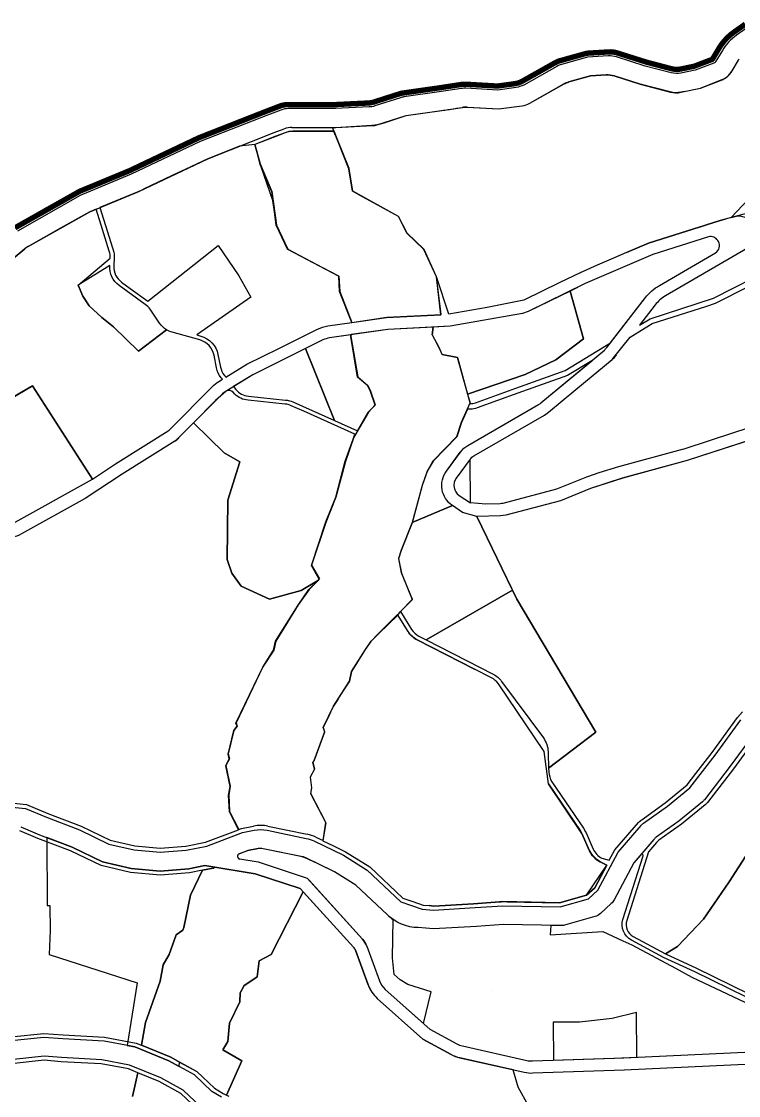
# Model space of a CAD drawing. Header units: millimetres. Extents: x 249769 to 250948, y 543138 to 544364.
# Drawn here: x 250083.8 to 250350.9, y 543890.4 to 544290.5 of the extents above; entities that cross this region are included whole.
import ezdxf

# ---------------------------------------------------------------- set-up
doc = ezdxf.new("R2010")
doc.units = ezdxf.units.MM
doc.linetypes.add('Character_Dash_E', pattern=[69, 15, -6, 30, -3, 15])
for name, color, linetype, lineweight in [('_Proposed Neighbouhood Node', 11, 'Continuous', 30), ('_Proposed Road', 7, 'Continuous', 30), ('_Residential-Low', 41, 'Continuous', 30), ('_Steep Slope', 93, 'Continuous', 30), ('community green', 60, 'Continuous', 30), ('Project Boundary', 233, 'Character_Dash_E', 30), ('uv1', 40, 'Continuous', 30)]:
    doc.layers.add(name, color=color, linetype=linetype, lineweight=lineweight)
doc.layers.add('uv2', color=7, linetype='Continuous', lineweight=20, true_color=0xf7ed88)

# ---------------------------------------------------------------- blocks, each defined once
blk = doc.blocks.new('community green')
at = {"layer": 'community green'}
for points in [[(250364, 544198.83), (250356.75, 544226.56), (250348.12, 544217.47), (250350.64, 544218.07, -0.00731), (250350.83, 544218.07, -0.756893), (250354.21, 544206.11), (250323.66, 544188.28, 0.096241), (250319.79, 544184.89), (250313.98, 544177.39), (250317.92, 544179.79), (250341.56, 544187.4)], [(250316.23, 544187.64, -0.096241), (250321.39, 544192.17), (250342.31, 544204.38, 0.414214), (250343.39, 544208.48), (250343.15, 544208.89, 0.349759), (250339.66, 544210.24), (250318.93, 544203.75), (250293.78, 544192.84), (250288.17, 544190.1), (250293.08, 544172.25), (250282.88, 544164.48), (250271.44, 544158.96), (250249.97, 544151.68), (250250.9, 544148.37), (250250.78, 544148.1), (250250.95, 544148.11, 0.080916), (250252.85, 544148.46), (250267.97, 544153.89), (250286.32, 544160.45), (250303.17, 544170.76)], [(250131.68, 544183.3, 0.085927), (250129.9, 544185.13), (250120.15, 544192.19, -0.25448), (250116.65, 544199.52), (250116.66, 544199.62), (250104.89, 544192.27), (250106.59, 544188.16), (250109.01, 544184.63), (250113.66, 544180.27), (250118.06, 544176.81), (250127.37, 544167.75), (250137.79, 544175.69, -0.104945), (250135.24, 544178.12)], [(250189.63, 544168.68), (250169.94, 544158.92), (250162.77, 544154.5), (250163.62, 544153.46, 0.198915), (250168.33, 544150.91), (250182.15, 544149.49, -0.079376), (250184.9, 544148.76), (250200.41, 544141.84)], [(250276.42, 544147.8, 0.042785), (250277.26, 544148.39), (250296.19, 544164.14), (250287.19, 544158.64), (250268.64, 544152), (250253.53, 544146.58, -0.080916), (250251, 544146.11), (250249.87, 544146.08), (250247.65, 544141.14), (250245.92, 544135.84), (250237.08, 544126.74), (250234.94, 544122.99), (250233.05, 544117.69), (250229.35, 544103.82), (250244.28, 544110.21, -0.42511), (250242.06, 544122.98), (250247.24, 544130.05), (250247.29, 544130.12, -0.10437), (250250.06, 544132.6)], [(250250.94, 544127.49), (250245.71, 544120.35, 0.42511), (250246.82, 544113.96), (250251.09, 544111.18)], [(250268.32, 544075.34), (250266.69, 544078.68), (250234.46, 544060.17), (250259.49, 544047.37, -0.116105), (250262.63, 544044.7), (250278.18, 544023.63, -0.151727), (250279.93, 544018.58), (250279.96, 544017.83), (250280.14, 544012.38), (250297.67, 544025.74)]]:
    blk.add_lwpolyline(points, format="xyb", close=True, dxfattribs=at)
blk.add_lwpolyline([(250353.87, 543927.03), (250334.64, 543936.53), (250322.97, 543941.91), (250310.97, 543948.34, -0.36063), (250307.84, 543956.03), (250315.31, 543979.67, 0.815455), (250314.45, 543980.15), (250311.87, 543977.15), (250304.52, 543963.28, -0.086128), (250303.48, 543961.93), (250299.41, 543958.22, -0.117336), (250297.38, 543957.09), (250285.99, 543953.91, -0.073245), (250284.54, 543953.72), (250280.92, 543953.8), (250280.65, 543950.27), (250300.28, 543951.52), (250307.72, 543948.05), (250311.12, 543946.56), (250327.35, 543937.86), (250333.53, 543934.54), (250353.21, 543925.19)], format="xyb", dxfattribs=at)
blk.add_lwpolyline([(250303.78, 543919.09), (250291.6, 543917.77), (250281.84, 543917.77), (250282.01, 543903.6), (250304.63, 543904.38), (250312.94, 543904.72), (250312.81, 543921.31)], close=True, dxfattribs=at)
blk = doc.blocks.new('g')
at = {"layer": '_Steep Slope'}
for p, q in [((250348.45, 544272.06), (250350.87, 544276.12)), ((250287.64, 544267.97), (250295.76, 544270.23)), ((250295.76, 544270.23), (250301.62, 544270.59)), ((250304.52, 544270.24), (250314.2, 544267.18)), ((250273.11, 544260.07), (250285.87, 544267.24)), ((250314.2, 544267.18), (250325.49, 544264.21)), ((250329.36, 544264.11), (250336.67, 544265.61)), ((250336.67, 544265.61), (250344.18, 544268.48)), ((250240.4, 544257.32), (250248, 544258.5)), ((250249.68, 544258.58), (250261.44, 544257.91)), ((250261.44, 544257.91), (250270.27, 544259.12)), ((250216.2, 544251.95), (250227.12, 544255.44)), ((250227.12, 544255.44), (250240.4, 544257.32)), ((250177.93, 544249.08), (250181.67, 544250.51)), ((250184.53, 544251.04), (250200.88, 544251.04)), ((250200.17, 544249.54, 2394), (250184.81, 544249.54, 2394)), ((250200.23, 544249.6), (250184.87, 544249.6)), ((250201.31, 544246.69, 2394), (250200.17, 544249.54, 2394)), ((250201.37, 544246.75), (250200.23, 544249.6)), ((250200.88, 544251.04), (250214.55, 544251.7)), ((250153.13, 544239.34), (250177.93, 544249.08)), ((250178.47, 544247.68, 2394), (250170.64, 544244.61, 2394)), ((250178.53, 544247.74), (250170.71, 544244.67)), ((250181.95, 544249.01, 2394), (250178.47, 544247.68, 2394)), ((250182.01, 544249.07), (250178.53, 544247.74)), ((250205.74, 544235.64, 2394), (250201.31, 544246.69, 2394)), ((250205.8, 544235.7), (250201.37, 544246.75)), ((250170.64, 544244.61, 2394), (250172.62, 544237.39, 2394)), ((250170.71, 544244.67), (250172.68, 544237.45)), ((250127.52, 544227.18), (250153.13, 544239.34)), ((250172.62, 544237.39, 2394), (250176.93, 544227.13, 2394)), ((250172.68, 544237.45), (250176.99, 544227.19)), ((250207.09, 544227.25, 2394), (250205.74, 544235.64, 2394)), ((250207.15, 544227.31), (250205.8, 544235.7)), ((250109.17, 544219.58), (250127.52, 544227.18)), ((250176.93, 544227.13, 2394), (250178.65, 544214.59, 2394)), ((250176.99, 544227.19), (250178.71, 544214.65)), ((250224.2, 544217.82, 2394), (250207.09, 544227.25, 2394)), ((250224.26, 544217.88), (250207.15, 544227.31)), ((250086.21, 544206.63), (250109.17, 544219.58)), ((250227.35, 544211.61, 2394), (250224.2, 544217.82, 2394)), ((250227.42, 544211.67), (250224.26, 544217.88)), ((250178.65, 544214.59, 2394), (250182.91, 544205.66, 2394)), ((250178.71, 544214.65), (250182.97, 544205.72)), ((250233.7, 544205.5, 2394), (250227.35, 544211.61, 2394)), ((250233.77, 544205.56), (250227.42, 544211.67)), ((250069.06, 544192.57), (250085.04, 544205.82)), ((250182.91, 544205.66, 2394), (250201.97, 544195.62, 2394)), ((250182.97, 544205.72), (250202.03, 544195.68)), ((250238.32, 544195.33, 2394), (250233.7, 544205.5, 2394)), ((250238.34, 544195.33), (250233.77, 544205.56)), ((250201.97, 544195.62, 2394), (250202.29, 544189.91, 2394)), ((250202.03, 544195.68), (250202.36, 544189.97)), ((250240.01, 544181.28, 2394), (250238.32, 544195.33, 2394)), ((250240.07, 544181.34), (250238.34, 544195.33)), ((250202.29, 544189.91, 2394), (250206.78, 544178.37, 2394)), ((250202.36, 544189.97), (250206.85, 544178.43)), ((250206.78, 544178.37, 2394), (250219.8, 544180.25, 2394)), ((250206.85, 544178.43), (250219.86, 544180.31)), ((250219.8, 544180.25, 2394), (250240.01, 544181.28, 2394)), ((250219.86, 544180.31), (250240.07, 544181.34)), ((250206.54, 544173.84), (250206.46, 544173.17)), ((250220.3, 544175.82), (250206.54, 544173.84)), ((250237.13, 544176.68), (250220.3, 544175.82)), ((250236.77, 544173.8), (250237.13, 544176.68)), ((250236.92, 544173.68), (250236.77, 544173.8)), ((250239.3, 544169), (250236.92, 544173.68)), ((250206.46, 544173.17), (250209.04, 544158.13)), ((250240.49, 544166.49), (250239.3, 544169)), ((250246.21, 544165.39), (250240.49, 544166.49)), ((250250.96, 544148.43), (250246.21, 544165.39)), ((250209.04, 544158.13), (250212.8, 544154.88)), ((250212.8, 544154.88), (250213.8, 544152.77)), ((250213.8, 544152.77), (250215.58, 544147.66)), ((250215.58, 544147.66), (250212.98, 544144.98)), ((250247.71, 544141.2), (250250.96, 544148.43)), ((250212.98, 544144.98), (250207.63, 544135.62)), ((250147.82, 544140.94), (250142.29, 544135.35)), ((250147.82, 544140.94), (250142.29, 544135.35)), ((250159.31, 544129.88), (250147.82, 544140.94)), ((250159.31, 544129.88), (250147.82, 544140.94)), ((250245.98, 544135.9), (250247.71, 544141.2)), ((250140.86, 544134.2), (250121.24, 544121.88)), ((250140.86, 544134.2), (250121.24, 544121.88)), ((250207.63, 544135.62), (250204.44, 544126.65)), ((250237.14, 544126.8), (250245.98, 544135.9)), ((250165.08, 544126.47), (250159.31, 544129.88)), ((250165.08, 544126.47), (250159.31, 544129.88)), ((250160.61, 544112.25), (250165.08, 544126.47)), ((250160.61, 544112.25), (250165.08, 544126.47)), ((250204.44, 544126.65), (250200.89, 544113.33)), ((250235, 544123.05), (250237.14, 544126.8)), ((250121.24, 544121.88), (250107.53, 544112.85)), ((250121.24, 544121.88), (250107.53, 544112.85)), ((250233.11, 544117.75), (250235, 544123.05)), ((250229.42, 544103.87), (250233.11, 544117.75)), ((250107.53, 544112.85), (250083.77, 544099.64)), ((250107.53, 544112.85), (250083.77, 544099.64)), ((250107.53, 544112.85), (250083.77, 544099.64)), ((250160.34, 544090.05), (250160.61, 544112.25)), ((250160.34, 544090.05), (250160.61, 544112.25)), ((250200.89, 544113.33), (250197.12, 544103.89)), ((250197.12, 544103.89), (250191.86, 544087.98)), ((250225.32, 544093.62), (250229.42, 544103.87)), ((250224.3, 544090.52), (250225.32, 544093.62)), ((250162.1, 544085.03), (250160.34, 544090.05)), ((250162.1, 544085.03), (250160.34, 544090.05)), ((250225.34, 544085.12), (250224.3, 544090.52)), ((250191.86, 544087.98), (250194.78, 544082.84)), ((250165.61, 544080.2), (250162.1, 544085.03)), ((250165.61, 544080.2), (250162.1, 544085.03)), ((250194.38, 544082.45), (250187.97, 544078.53)), ((250194.38, 544082.45), (250187.97, 544078.53)), ((250194.38, 544082.45), (250187.97, 544078.53)), ((250190.84, 544078.9), (250194.38, 544082.45)), ((250190.84, 544078.9), (250194.38, 544082.45)), ((250190.84, 544078.9), (250194.38, 544082.45)), ((250194.78, 544082.84), (250190.9, 544078.96)), ((250229.39, 544075.25), (250225.34, 544085.12)), ((250176.21, 544075.36), (250165.61, 544080.2)), ((250176.21, 544075.36), (250165.61, 544080.2)), ((250176.21, 544075.36), (250165.61, 544080.2)), ((250187.97, 544078.53), (250176.21, 544075.36)), ((250187.97, 544078.53), (250176.21, 544075.36)), ((250187.97, 544078.53), (250176.21, 544075.36)), ((250186.78, 544073.1), (250190.84, 544078.9)), ((250186.78, 544073.1), (250190.84, 544078.9)), ((250186.78, 544073.1), (250190.84, 544078.9)), ((250190.9, 544078.96), (250186.84, 544073.16)), ((250224.93, 544070.72), (250229.39, 544075.25)), ((250178.4, 544059.67), (250186.78, 544073.1)), ((250178.4, 544059.67), (250186.78, 544073.1)), ((250178.4, 544059.67), (250186.78, 544073.1)), ((250186.84, 544073.16), (250178.47, 544059.73)), ((250216.76, 544062.41), (250224, 544069.38)), ((250224, 544069.38), (250224.93, 544070.72)), ((250213.98, 544059.62), (250216.76, 544062.41)), ((250177.71, 544056.33), (250178.4, 544059.67)), ((250177.71, 544056.33), (250178.4, 544059.67)), ((250177.71, 544056.33), (250178.4, 544059.67)), ((250178.47, 544059.73), (250177.77, 544056.38)), ((250211.88, 544056.61), (250213.98, 544059.62)), ((250173.66, 544050.03), (250177.71, 544056.33)), ((250173.66, 544050.03), (250177.71, 544056.33)), ((250173.66, 544050.03), (250177.71, 544056.33)), ((250177.77, 544056.38), (250173.73, 544050.09)), ((250206.74, 544048.37), (250211.88, 544056.61)), ((250163.66, 544029.19), (250173.66, 544050.03)), ((250163.66, 544029.19), (250173.66, 544050.03)), ((250163.66, 544029.19), (250173.66, 544050.03)), ((250173.73, 544050.09), (250163.72, 544029.25)), ((250206, 544044.83), (250206.74, 544048.37)), ((250199.97, 544035.44), (250206, 544044.83)), ((250196.18, 544027.54), (250199.97, 544035.44)), ((250160.72, 544017.64), (250162.83, 544026.34)), ((250160.72, 544017.64), (250162.83, 544026.34)), ((250160.72, 544017.64), (250162.83, 544026.34)), ((250162.89, 544026.4), (250160.78, 544017.7)), ((250162.83, 544026.34), (250164.09, 544027.99)), ((250162.83, 544026.34), (250164.09, 544027.99)), ((250162.83, 544026.34), (250164.09, 544027.99)), ((250164.15, 544028.05), (250162.89, 544026.4)), ((250164.09, 544027.99), (250163.66, 544029.19)), ((250164.09, 544027.99), (250163.66, 544029.19)), ((250164.09, 544027.99), (250163.66, 544029.19)), ((250163.72, 544029.25), (250164.15, 544028.05)), ((250192.77, 544015.11), (250196.75, 544025.96)), ((250196.75, 544025.96), (250196.18, 544027.54)), ((250161.15, 544015.81), (250160.72, 544017.64)), ((250161.15, 544015.81), (250160.72, 544017.64)), ((250161.15, 544015.81), (250160.72, 544017.64)), ((250160.78, 544017.7), (250161.21, 544015.87)), ((250159.86, 544013.27), (250161.15, 544015.81)), ((250159.86, 544013.27), (250161.15, 544015.81)), ((250159.86, 544013.27), (250161.15, 544015.81)), ((250161.21, 544015.87), (250159.92, 544013.33)), ((250159.92, 544013.33), (250161.54, 544005.62)), ((250192.32, 544014.65), (250192.77, 544015.11)), ((250192.94, 544012.06), (250192.32, 544014.65)), ((250161.48, 544005.56), (250159.86, 544013.27)), ((250161.48, 544005.56), (250159.86, 544013.27)), ((250161.48, 544005.56), (250159.86, 544013.27)), ((250191.4, 544009.04), (250192.94, 544012.06)), ((250160.91, 544002.32), (250161.48, 544005.56)), ((250160.91, 544002.32), (250161.48, 544005.56)), ((250160.91, 544002.32), (250161.48, 544005.56)), ((250161.54, 544005.62), (250160.97, 544002.38)), ((250191.9, 544005.08), (250191.4, 544009.04)), ((250161.22, 543996.11), (250160.91, 544002.32)), ((250161.22, 543996.11), (250160.91, 544002.32)), ((250161.22, 543996.11), (250160.91, 544002.32)), ((250160.97, 544002.38), (250161.28, 543996.17)), ((250191.53, 544002.99), (250191.9, 544005.08)), ((250197.18, 543992.08), (250191.53, 544002.99)), ((250074.14, 543999.99), (250085.67, 543998.83)), ((250074.14, 543999.99), (250085.67, 543998.83)), ((250074.14, 543999.99), (250085.67, 543998.83)), ((250085.67, 543998.83), (250093.64, 543995.47)), ((250085.67, 543998.83), (250093.64, 543995.47)), ((250085.67, 543998.83), (250093.64, 543995.47)), ((250093.64, 543995.47), (250106.02, 543990.72)), ((250093.64, 543995.47), (250106.02, 543990.72)), ((250093.64, 543995.47), (250106.02, 543990.72)), ((250164.66, 543989.45), (250161.22, 543996.11)), ((250164.66, 543989.45), (250161.22, 543996.11)), ((250164.66, 543989.45), (250161.22, 543996.11)), ((250161.28, 543996.17), (250164.73, 543989.51)), ((250106.02, 543990.72), (250116.8, 543985.55)), ((250106.02, 543990.72), (250116.8, 543985.55)), ((250106.02, 543990.72), (250116.8, 543985.55)), ((250152.37, 543984.81), (250164.66, 543989.45)), ((250152.37, 543984.81), (250164.66, 543989.45)), ((250152.37, 543984.81), (250164.66, 543989.45)), ((250164.73, 543989.51), (250165.71, 543989.88)), ((250165.71, 543989.88), (250170.26, 543990.78)), ((250175.6, 543990.76), (250190.25, 543987.75)), ((250196.35, 543987.02), (250197.18, 543992.08)), ((250102.66, 543982.91), (250093.27, 543986.5)), ((250093.27, 543986.5), (250093.3, 543961.23)), ((250116.8, 543985.55), (250125.99, 543983.42)), ((250116.8, 543985.55), (250125.99, 543983.42)), ((250116.8, 543985.55), (250125.99, 543983.42)), ((250193.41, 543986.68), (250196.1, 543985.38)), ((250196.1, 543985.38), (250196.35, 543987.02)), ((250113.96, 543977.48), (250102.66, 543982.91)), ((250125.99, 543983.42), (250135.45, 543982.58)), ((250125.99, 543983.42), (250135.45, 543982.58)), ((250125.99, 543983.42), (250135.45, 543982.58)), ((250135.45, 543982.58), (250144.94, 543983.27)), ((250135.45, 543982.58), (250144.94, 543983.27)), ((250135.45, 543982.58), (250144.94, 543983.27)), ((250144.94, 543983.27), (250152.37, 543984.81)), ((250144.94, 543983.27), (250152.37, 543984.81)), ((250144.94, 543983.27), (250152.37, 543984.81)), ((250168.11, 543981.65), (250164.78, 543980.4)), ((250168.11, 543981.65), (250164.78, 543980.4)), ((250171.96, 543982.41), (250168.11, 543981.65)), ((250171.96, 543982.41), (250168.11, 543981.65)), ((250187.99, 543979.47), (250173.82, 543982.38)), ((250187.99, 543979.47), (250173.82, 543982.38)), ((250124.65, 543975), (250113.96, 543977.48)), ((250165.1, 543978.54), (250171.9, 543977.44)), ((250171.9, 543977.44), (250190.17, 543971.42)), ((250189.44, 543979.02), (250187.99, 543979.47)), ((250189.44, 543979.02), (250187.99, 543979.47)), ((250194.05, 543976.84), (250189.44, 543979.02)), ((250194.05, 543976.84), (250189.44, 543979.02)), ((250135.38, 543974.06), (250124.65, 543975)), ((250146.11, 543974.83), (250135.38, 543974.06)), ((250152.13, 543976.08), (250146.11, 543974.83)), ((250151.14, 543974.34), (250146.69, 543965.08)), ((250146.69, 543965.08), (250151.14, 543974.34)), ((250151.14, 543974.34), (250146.69, 543965.08)), ((250155.17, 543975.18), (250151.14, 543974.34)), ((250151.14, 543974.34), (250155.17, 543975.18)), ((250155.17, 543975.18), (250151.14, 543974.34)), ((250155.75, 543975.5), (250152.13, 543976.08)), ((250155.75, 543975.5), (250155.17, 543975.18)), ((250155.17, 543975.18), (250155.75, 543975.5)), ((250155.75, 543975.5), (250155.17, 543975.18)), ((250170.83, 543973.05), (250155.75, 543975.5)), ((250200.37, 543973.78), (250194.05, 543976.84)), ((250208.27, 543968.84), (250200.37, 543973.78)), ((250187.64, 543967.51), (250170.83, 543973.05)), ((250190.17, 543971.42), (250190.9, 543970.62)), ((250190.9, 543970.62), (250210.81, 543948.7)), ((250176.83, 543942.96), (250188.71, 543966.33)), ((250176.83, 543942.96), (250188.71, 543966.33)), ((250188.71, 543966.33), (250176.83, 543942.96)), ((250188.71, 543966.33), (250187.64, 543967.51)), ((250207.48, 543945.67), (250188.71, 543966.33)), ((250220.06, 543957.76), (250208.27, 543968.84)), ((250146.69, 543965.08), (250144.23, 543953)), ((250144.23, 543953), (250146.69, 543965.08)), ((250146.69, 543965.08), (250144.23, 543953)), ((250093.3, 543961.23), (250094.33, 543961.2)), ((250094.33, 543961.2), (250094.47, 543951.85)), ((250221.98, 543941.77), (250222.19, 543956)), ((250094.47, 543951.85), (250094.12, 543942.92)), ((250141.33, 543950.25), (250138.84, 543942.93)), ((250138.84, 543942.93), (250141.33, 543950.25)), ((250141.33, 543950.25), (250138.84, 543942.93)), ((250143.86, 543952.01), (250141.33, 543950.25)), ((250141.33, 543950.25), (250143.86, 543952.01)), ((250143.86, 543952.01), (250141.33, 543950.25)), ((250144.23, 543953), (250143.86, 543952.01)), ((250143.86, 543952.01), (250144.23, 543953)), ((250144.23, 543953), (250143.86, 543952.01)), ((250212.4, 543946.07), (250217.12, 543933.19)), ((250094.12, 543942.92), (250126.86, 543932.37)), ((250138.84, 543942.93), (250136.58, 543939.1)), ((250136.58, 543939.1), (250138.84, 543942.93)), ((250138.84, 543942.93), (250136.58, 543939.1)), ((250172.25, 543940.56), (250176.83, 543942.96)), ((250172.25, 543940.56), (250176.83, 543942.96)), ((250176.83, 543942.96), (250172.25, 543940.56)), ((250212.9, 543931.64), (250208.17, 543944.52)), ((250222.57, 543935.56), (250221.98, 543941.77)), ((250136.58, 543939.1), (250135.47, 543933)), ((250135.47, 543933), (250136.58, 543939.1)), ((250136.58, 543939.1), (250135.47, 543933)), ((250171.53, 543934.71), (250172.25, 543940.56)), ((250171.53, 543934.71), (250172.25, 543940.56)), ((250172.25, 543940.56), (250171.53, 543934.71)), ((250166.55, 543931.25), (250171.53, 543934.71)), ((250166.55, 543931.25), (250171.53, 543934.71)), ((250171.53, 543934.71), (250166.55, 543931.25)), ((250224.89, 543933.52), (250222.57, 543935.56)), ((250227.75, 543931.76), (250224.89, 543933.52)), ((250126.86, 543932.37), (250123.13, 543909.07)), ((250135.47, 543933), (250130.01, 543917.68)), ((250130.01, 543917.68), (250135.47, 543933)), ((250135.47, 543933), (250130.01, 543917.68)), ((250165.27, 543928.7), (250166.25, 543930.37)), ((250165.27, 543928.7), (250166.25, 543930.37)), ((250166.25, 543930.37), (250165.27, 543928.7)), ((250166.25, 543930.37), (250166.55, 543931.25)), ((250166.25, 543930.37), (250166.55, 543931.25)), ((250166.55, 543931.25), (250166.25, 543930.37)), ((250219.3, 543929.98), (250233.55, 543917.25)), ((250236.32, 543929.04), (250227.75, 543931.76)), ((250161.28, 543917.41), (250165.07, 543925.39)), ((250161.28, 543917.41), (250165.07, 543925.39)), ((250165.07, 543925.39), (250161.28, 543917.41)), ((250165.07, 543925.39), (250165.27, 543928.7)), ((250165.07, 543925.39), (250165.27, 543928.7)), ((250165.27, 543928.7), (250165.07, 543925.39)), ((250233.25, 543911.48), (250216.3, 543926.62)), ((250233.55, 543917.25), (250236.32, 543929.04)), ((250130.01, 543917.68), (250128.45, 543909.16)), ((250128.45, 543909.16), (250130.01, 543917.68)), ((250130.01, 543917.68), (250128.45, 543909.16)), ((250160.66, 543910.51), (250161.28, 543917.41)), ((250160.66, 543910.51), (250161.28, 543917.41)), ((250161.28, 543917.41), (250160.66, 543910.51)), ((250158.83, 543907.44), (250160.66, 543910.51)), ((250158.83, 543907.44), (250160.66, 543910.51)), ((250160.66, 543910.51), (250158.83, 543907.44)), ((250243.82, 543905.75), (250233.25, 543911.48)), ((250123.13, 543909.07), (250126.04, 543908.53)), ((250126.04, 543908.53), (250138.72, 543903.32)), ((250128.45, 543909.16), (250139.36, 543904.68)), ((250139.36, 543904.68), (250128.45, 543909.16)), ((250128.45, 543909.16), (250139.36, 543904.68)), ((250165.8, 543903.42), (250158.83, 543907.44)), ((250165.8, 543903.42), (250158.83, 543907.44)), ((250158.83, 543907.44), (250165.8, 543903.42)), ((250138.72, 543903.32), (250142.51, 543901.25)), ((250139.36, 543904.68), (250149.06, 543899.37)), ((250142.65, 543902.88), (250139.36, 543904.68)), ((250139.36, 543904.68), (250142.65, 543902.88)), ((250142.51, 543901.25), (250142.65, 543902.88)), ((250142.65, 543902.88), (250149.06, 543899.37)), ((250160.14, 543890.63), (250165.8, 543903.42)), ((250160.14, 543890.63), (250165.8, 543903.42)), ((250165.8, 543903.42), (250160.14, 543890.63)), ((250266.98, 543900.04), (250247.03, 543904.54)), ((250127.14, 543898.89), (250125.12, 543890.09)), ((250135.05, 543895.64), (250127.14, 543898.89)), ((250149.06, 543899.37), (250155.62, 543893.16)), ((250149.06, 543899.37), (250155.62, 543893.16)), ((250268.77, 543893.52), (250266.98, 543900.04)), ((250143.13, 543891.22), (250135.05, 543895.64)), ((250272.67, 543886.59), (250268.77, 543893.52)), ((250149.5, 543885.19), (250143.13, 543891.22)), ((250155.62, 543893.16), (250158.91, 543891.15)), ((250155.62, 543893.16), (250158.91, 543891.15)), ((250158.91, 543891.15), (250160.14, 543890.63)), ((250158.91, 543891.15), (250160.14, 543890.63)), ((250160.14, 543890.63), (250161.07, 543890.25))]:
    blk.add_line(p, q, dxfattribs=at)
for centre, radius, start, end in [((250302.11, 544262.61), 8, 72.4766, 93.5462), ((250341.15, 544276.42), 8.5, 290.8832, 329.169), ((250289.78, 544260.26), 8, 105.5706, 119.3286), ((250327.65, 544272.43), 8.5, 255.2583, 281.6322), ((250249.23, 544250.59), 8, 86.7484, 98.8193), ((250269.19, 544267.04), 8, 277.7721, 299.3286), ((250184.53, 544243.04), 8, 90, 110.9221), ((250184.81, 544241.54, 2394), 8, 90, 110.9221), ((250184.87, 544241.6), 8, 90, 110.9221), ((250214.17, 544259.69), 8, 272.7433, 284.7218), ((250090.15, 544199.66), 8, 119.4276, 129.6642), ((250136.6, 544140.97), 8, 302.1216, 315.3336), ((250136.6, 544140.97), 8, 302.1216, 315.3336), ((250172.88, 543977.54), 13.5, 78.3858, 101.1801), ((250187.53, 543974.53), 13.5, 64.1701, 78.3858), ((250172.82, 543977.48), 5, 78.3858, 99.8169), ((250172.82, 543977.48), 5, 78.3858, 99.8169), ((250165.26, 543979.52), 1, 118.5071, 260.7899), ((250231.81, 543969.82), 16.84, 225.754, 235.1718), ((250204.89, 543943.32), 3.5, 20.1342, 42.2483), ((250204.89, 543943.32), 8, 20.1342, 42.2483), ((250224.63, 543935.95), 12.5, 200.1342, 228.2162), ((250224.63, 543935.95), 8, 200.1342, 228.2162), ((250249.78, 543916.74), 12.5, 241.5264, 257.2892)]:
    blk.add_arc(centre, radius, start, end, dxfattribs=at)

msp = doc.modelspace()

# ---------------------------------------------------------------- linework, layer by layer
at = {"layer": '_Proposed Neighbouhood Node'}
msp.add_lwpolyline([(250358.51, 544025.26), (250349, 544012.18), (250339.27, 543999.57, -0.056504), (250338.48, 543998.76), (250329.59, 543991.46), (250321.23, 543985.5, 0.060176), (250320.35, 543984.69), (250317.38, 543981.25), (250309.27, 543955.58, 0.36063), (250311.68, 543949.66), (250323.64, 543943.25), (250328.14, 543945.97), (250337.81, 543956.17), (250347.34, 543969.98), (250359.32, 543988.55)], format="xyb", dxfattribs=at)
at = {"layer": '_Proposed Road'}
for points in [[(250081.38, 544213.66), (250105.02, 544227, -0.030281), (250105.89, 544227.42), (250124.07, 544234.95), (250149.75, 544247.14), (250174.85, 544257.01), (250180.1, 544259.01, -0.091544), (250182.96, 544259.54), (250200.68, 544259.54), (250213.02, 544260.13, 0.065765), (250215.09, 544260.51), (250224.57, 544263.55, -0.042577), (250225.89, 544263.85), (250239.15, 544265.73), (250247.59, 544267.03, -0.052718), (250249.27, 544267.12), (250261.1, 544266.44), (250267.52, 544267.32, 0.094336), (250270.36, 544268.27), (250282.6, 544275.15, -0.060103), (250284.37, 544275.88), (250294.34, 544278.66), (250302.67, 544279.17, -0.092193), (250305.57, 544278.82), (250316.56, 544275.35), (250325.84, 544272.91, 0.115588), (250329.48, 544272.81), (250334.28, 544273.8), (250341.15, 544276.42), (250343.57, 544280.47, -0.105273), (250349.24, 544286.58), (250353.38, 544289.49, -0.111328)], [(250354.24, 544288.27), (250350.1, 544285.35, 0.105273), (250344.86, 544279.71), (250342.44, 544275.65, -0.168625), (250341.69, 544275.02), (250334.71, 544272.35), (250329.44, 544271.27, -0.115588), (250325.79, 544271.37), (250316.15, 544273.91), (250305.39, 544277.3, 0.092193), (250302.48, 544277.66), (250294.59, 544277.17), (250284.94, 544274.48, 0.060103), (250283.17, 544273.75), (250270.84, 544266.83, -0.094336), (250268.01, 544265.87), (250261.16, 544264.94), (250249.34, 544265.61, 0.052718), (250247.66, 544265.53), (250239.37, 544264.24), (250226.23, 544262.39, 0.042577), (250224.9, 544262.08), (250215.36, 544259.02, -0.065765), (250213.29, 544258.64), (250200.72, 544258.04), (250183.24, 544258.04, 0.091544), (250180.38, 544257.51), (250175.4, 544255.61), (250150.35, 544245.76), (250124.68, 544233.58), (250106.55, 544226.07, 0.030281), (250105.68, 544225.65), (250082.23, 544212.42, 0.044695)], [(250375.65, 544141.22), (250331.75, 544126.92), (250307.48, 544120.35), (250295.74, 544116.57), (250284.55, 544111.96), (250264.19, 544106.64), (250262.16, 544106.35), (250253.34, 544106.12), (250248.05, 544107.66), (250244.28, 544110.21, -0.42511), (250242.06, 544122.98), (250247.29, 544130.12, -0.10437), (250250.06, 544132.6), (250276.42, 544147.8, 0.042785), (250277.26, 544148.39), (250300.9, 544168.07, 0.054548), (250301.81, 544169.01), (250316.23, 544187.64, -0.096241), (250321.39, 544192.17), (250342.31, 544204.38, 0.414214), (250343.39, 544208.48), (250343.15, 544208.89, 0.349759), (250339.66, 544210.24), (250318.93, 544203.75), (250293.78, 544192.84), (250272.49, 544182.42), (250270.38, 544181.73), (250243.49, 544176.95), (250220.24, 544175.76), (250198.49, 544172.62, 0.079363), (250196.08, 544171.87), (250169.94, 544158.92), (250159.61, 544152.54, 0.05968), (250158.12, 544151.36), (250142.29, 544135.35, -0.057712), (250140.86, 544134.2), (250121.24, 544121.88), (250107.53, 544112.85), (250083.77, 544099.64, -0.158267), (250076.19, 544098.16)], [(250074.02, 543998.5), (250085.29, 543997.36), (250093.08, 543994.07), (250105.43, 543989.35), (250116.3, 543984.12), (250125.75, 543981.93), (250135.43, 543981.08), (250145.14, 543981.78), (250152.79, 543983.37), (250166.06, 543988.38), (250170.49, 543989.25, -0.099788), (250175.23, 543989.23), (250189.88, 543986.22, -0.062107), (250192.7, 543985.27), (250203.76, 543979.92), (250212.56, 543974.41), (250225.08, 543962.64), (250233.03, 543959.88), (250237.31, 543959.5), (250252.76, 543960.43), (250263.09, 543961.15), (250284.39, 543960.73), (250295.04, 543963.71), (250298.5, 543966.87), (250306.06, 543981.13), (250314.58, 543991.02, -0.060176), (250315.46, 543991.83), (250324.42, 543998.21), (250332.78, 544005.08), (250342.2, 544017.27), (250351.73, 544030.38, -0.050845)], [(250152.13, 543976.08), (250170.83, 543973.05), (250187.64, 543967.51), (250207.48, 543945.67, -0.096791), (250208.17, 543944.52), (250212.9, 543931.64, 0.123148), (250216.3, 543926.62), (250233.25, 543911.48), (250243.82, 543905.75, 0.068887), (250247.03, 543904.54), (250271.05, 543899.13, 0.064166), (250274.23, 543898.83), (250308.3, 543900), (250363.95, 543902.6, 0.056714)]]:
    msp.add_lwpolyline(points, format="xyb", dxfattribs=at)
at = {"layer": '_Proposed Road', "elevation": 2284.87}
msp.add_lwpolyline([(250357.39, 544026.26), (250347.8, 544013.08), (250338.19, 544000.62, -0.056504), (250337.4, 543999.82), (250328.68, 543992.65), (250320.22, 543986.62, 0.060176), (250319.33, 543985.81), (250311.87, 543977.15), (250304.52, 543963.28, -0.086128), (250303.48, 543961.93), (250299.41, 543958.22, -0.117336), (250297.38, 543957.09), (250285.99, 543953.91, -0.073245), (250284.54, 543953.72), (250263.27, 543954.15), (250253.22, 543953.44), (250237.22, 543952.48), (250231.55, 543952.98), (250231.55, 543952.98, -0.19161), (250220.06, 543957.76), (250208.27, 543968.84), (250200.37, 543973.78), (250189.65, 543978.97, 0.062107), (250188.47, 543979.37), (250173.82, 543982.38, 0.099788), (250171.85, 543982.38), (250167.99, 543981.62), (250164.91, 543980.46, 0.768101), (250165.1, 543978.54), (250171.9, 543977.44), (250190.17, 543971.42), (250210.81, 543948.7, -0.096791), (250212.4, 543946.07), (250217.12, 543933.19, 0.123148), (250219.3, 543929.98), (250235.85, 543915.19), (250245.97, 543909.7, 0.068887), (250248.02, 543908.93), (250272.04, 543903.52, 0.064166), (250274.07, 543903.32), (250308.11, 543904.5), (250363.74, 543907.1, 0.056714)], format="xyb", dxfattribs=at)
at = {"layer": '_Proposed Road'}
for points in [[(250083.54, 543990.51), (250090.46, 543987.58), (250102.66, 543982.91), (250113.96, 543977.48), (250124.65, 543975), (250135.38, 543974.06), (250146.11, 543974.83), (250152.13, 543976.08)], [(250158.22, 543889.81), (250154.7, 543891.97), (250148.17, 543898.15), (250138.72, 543903.32), (250126.04, 543908.53), (250114.53, 543910.66), (250099.13, 543911.53), (250092.07, 543912.1), (250079.95, 543910.8)], [(250150.42, 543886.38), (250144.02, 543892.44), (250135.7, 543897), (250124.05, 543901.78), (250113.69, 543903.69), (250098.66, 543904.55), (250092.16, 543905.07), (250080.85, 543903.86)]]:
    msp.add_lwpolyline(points, dxfattribs=at)
at = {"layer": '_Residential-Low'}
for points in [[(250079.76, 543912.29), (250092.05, 543913.6), (250099.24, 543913.03), (250114.71, 543912.15), (250126.47, 543909.98), (250128.45, 543909.16), (250130.01, 543917.68), (250135.47, 543933), (250136.58, 543939.1), (250138.84, 543942.93), (250141.33, 543950.25), (250143.86, 543952.01), (250144.23, 543953), (250146.69, 543965.08), (250151.14, 543974.34), (250146.32, 543973.34), (250135.37, 543972.55), (250124.41, 543973.52), (250113.46, 543976.06), (250102.06, 543981.53), (250089.9, 543986.19), (250083.16, 543989.04)], [(250359.32, 543988.55), (250347.34, 543969.98), (250337.81, 543956.17), (250328.14, 543945.97), (250323.64, 543943.25), (250335.28, 543937.89), (250354.67, 543928.31)], [(250125.12, 543890.09), (250127.14, 543898.89), (250123.63, 543900.33), (250113.51, 543902.2), (250098.55, 543903.05), (250092.18, 543903.56), (250081.04, 543902.37)]]:
    msp.add_lwpolyline(points, dxfattribs=at)
at = {"layer": 'Project Boundary', "ltscale": 0.05, "const_width": 2}
msp.add_lwpolyline([(250353.38, 544289.49), (250349.24, 544286.58, 0.105273), (250343.57, 544280.47), (250341.15, 544276.42), (250334.28, 544273.8), (250329.48, 544272.81, -0.115588), (250325.84, 544272.91), (250316.56, 544275.35), (250305.57, 544278.82, 0.092193), (250302.67, 544279.17), (250294.34, 544278.66), (250284.37, 544275.88, 0.060103), (250282.6, 544275.15), (250270.36, 544268.27, -0.094336), (250267.52, 544267.32), (250261.1, 544266.44), (250249.27, 544267.12, 0.052718), (250247.59, 544267.03), (250239.15, 544265.73), (250225.89, 544263.85, 0.042577), (250224.57, 544263.55), (250215.09, 544260.51, -0.065765), (250213.02, 544260.13), (250200.68, 544259.54), (250182.96, 544259.54, 0.091544), (250180.1, 544259.01), (250174.85, 544257.01), (250149.75, 544247.14), (250124.07, 544234.95), (250105.89, 544227.42, 0.030281), (250105.02, 544227), (250081.38, 544213.66, 0.044695)], format="xyb", dxfattribs=at)
at = {"layer": 'uv1'}
for p, q in [((250344.5, 544268.6), (250344.18, 544268.48)), ((250344.71, 544268.7), (250344.5, 544268.6)), ((250345.19, 544268.94), (250344.71, 544268.7)), ((250345.4, 544269.05), (250345.19, 544268.94)), ((250345.62, 544269.19), (250345.4, 544269.05)), ((250345.69, 544269.23), (250345.62, 544269.19)), ((250345.7, 544269.24), (250345.69, 544269.23)), ((250345.71, 544269.24), (250345.7, 544269.24)), ((250345.71, 544269.24), (250345.71, 544269.24)), ((250216.2, 544251.95), (250214.55, 544251.7)), ((250101.88, 544215.47), (250098.34, 544213.47)), ((250338.57, 544214.62), (250342.08, 544215.71)), ((250342.08, 544215.71), (250344.95, 544216.61)), ((250344.95, 544216.61), (250345.84, 544216.85)), ((250086.21, 544206.63), (250085.61, 544206.25)), ((250291.21, 544196.59), (250291.83, 544196.9)), ((250318.76, 544177.96), (250318.76, 544177.96)), ((250216.7, 544062.35), (250213.92, 544059.56)), ((250216.7, 544062.35), (250213.92, 544059.56)), ((250213.92, 544059.56), (250211.82, 544056.55)), ((250213.92, 544059.56), (250211.82, 544056.55)), ((250211.82, 544056.55), (250206.68, 544048.32)), ((250211.82, 544056.55), (250206.68, 544048.32)), ((250206.68, 544048.32), (250205.94, 544044.77)), ((250206.68, 544048.32), (250205.94, 544044.77)), ((250292.48, 543988.06), (250291.84, 543989.21)), ((250299.31, 543977.5), (250301.78, 543976.27)), ((250301.78, 543976.27), (250299.31, 543977.5)), ((250301.78, 543976.27), (250299.31, 543977.5)), ((250294.29, 543965.06), (250297.3, 543967.8)), ((250294.29, 543965.06), (250284.2, 543962.23)), ((250284.2, 543962.23), (250294.29, 543965.06))]:
    msp.add_line(p, q, dxfattribs=at)
for points in [[(250330.61, 544264.36), (250336.67, 544265.61), (250345.71, 544269.24), (250345.84, 544269.33), (250345.92, 544269.38), (250346.26, 544269.62), (250346.57, 544269.87), (250346.86, 544270.12), (250347, 544270.25), (250347.13, 544270.38), (250347.56, 544270.83), (250347.62, 544270.9), (250347.71, 544271.02), (250347.84, 544271.18), (250348.11, 544271.53), (250348.45, 544272.06), (250350.87, 544276.12), (250351.13, 544276.53)], [(250364, 544198.83), (250358.4, 544220.26), (250345.84, 544216.85), (250344.95, 544216.61), (250342.08, 544215.71), (250338.57, 544214.62)], [(250318.76, 544177.96), (250339.04, 544184.49), (250342.33, 544185.55), (250367.61, 544198.42)], [(250110.24, 544120.01), (250087.82, 544154.83), (250058.72, 544137.84), (250079.23, 544102.72), (250110.24, 544120.01)]]:
    msp.add_lwpolyline(points, dxfattribs=at)
for points in [[(250329.48, 544264.13), (250330.61, 544264.36), (250329.48, 544264.13, -0.115588), (250325.37, 544264.24), (250314.2, 544267.18), (250304.52, 544270.24), (250303.09, 544270.55), (250301.62, 544270.59), (250295.76, 544270.23), (250287.66, 544267.97), (250295.76, 544270.23), (250301.62, 544270.59), (250303.09, 544270.55), (250304.52, 544270.24), (250314.2, 544267.18), (250325.37, 544264.24, 0.115588)], [(250121.05, 544193.39), (250124.26, 544191.07), (250130.78, 544186.35), (250157, 544207.03), (250164.76, 544195.81), (250169.24, 544187.8), (250149.03, 544173.77), (250150.55, 544173.34, -0.282162), (250156.96, 544166.44), (250157.89, 544161.78, 0.121726), (250159.32, 544158.74), (250159.91, 544158.02), (250167.76, 544162.86), (250179.83, 544168.85), (250194.08, 544175.91, -0.079363), (250197.85, 544177.08), (250206.78, 544178.37), (250202.29, 544189.91), (250201.97, 544195.62), (250195.97, 544198.78), (250182.91, 544205.66), (250178.65, 544214.59), (250178.09, 544218.69), (250177.39, 544223.79), (250173.06, 544236.39), (250170.64, 544244.61), (250164.97, 544243.99), (250153.13, 544239.34), (250145, 544235.48), (250139.94, 544233.07), (250129.48, 544228.11), (250128.61, 544227.69), (250127.52, 544227.18), (250112.97, 544221.15), (250116.41, 544210.15), (250118.12, 544204.6), (250118.26, 544203.79), (250118.32, 544202.55), (250118.15, 544199.48, 0.256824)], [(250215.52, 544147.6), (250213.74, 544152.71), (250212.74, 544154.82), (250208.98, 544158.07), (250206.4, 544173.12), (250206.48, 544173.78), (250198.49, 544172.62, 0.079363), (250196.08, 544171.87), (250189.63, 544168.68), (250200.41, 544141.84), (250208.97, 544138.02), (250212.92, 544144.92)], [(250162.62, 544152.39, 0.373859), (250160.02, 544152.77), (250156.08, 544149.3), (250147.82, 544140.94), (250159.31, 544129.88), (250165.08, 544126.47), (250160.61, 544112.25), (250160.34, 544090.05), (250162.1, 544085.03), (250165.61, 544080.2), (250176.21, 544075.36), (250187.97, 544078.53), (250194.38, 544082.45), (250194.71, 544082.78), (250191.8, 544087.92), (250197.14, 544104.07), (250200.83, 544113.27), (250204.4, 544126.73), (250207.34, 544134.93), (250207.97, 544136.83), (250188.96, 544145.31), (250184.29, 544147.39, 0.079376), (250182, 544148), (250168.18, 544149.42, -0.169172), (250163.22, 544151.69)], [(250192.26, 544014.59), (250192.87, 544012.01), (250191.34, 544008.98), (250191.83, 544005.02), (250191.47, 544002.93), (250197.12, 543992.02), (250196.29, 543986.96), (250196.04, 543985.32), (250199.97, 543983.42), (250204.48, 543981.23), (250213.48, 543975.61), (250225.88, 543963.95), (250229.61, 543962.66), (250233.35, 543961.36), (250235.58, 543961.16), (250237.34, 543961.01), (250245.23, 543961.48), (250252.14, 543961.89), (250261.78, 543962.56), (250262.49, 543962.61), (250263.05, 543962.65), (250264.66, 543962.62), (250284.2, 543962.23), (250294.29, 543965.06), (250297.3, 543967.8), (250294.29, 543965.06), (250301.78, 543976.27), (250297.3, 543967.8), (250301.78, 543976.27, -0.173448), (250295.35, 543981.63, 0.173448), (250299.31, 543977.5, -0.173448), (250295.35, 543981.63), (250292.48, 543988.06), (250280.14, 544006.48), (250278.44, 544018.53), (250261.43, 544043.81, 0.116105), (250258.81, 544046.03), (250252.56, 544049.23), (250231.15, 544060.18), (250252.56, 544049.23), (250231.15, 544060.18, -0.136469), (250227.79, 544063.27, 0.136469), (250231.15, 544060.18, -0.136469), (250227.79, 544063.27), (250223.85, 544069.62), (250216.7, 544062.35), (250213.92, 544059.56), (250211.82, 544056.55), (250206.68, 544048.32), (250205.94, 544044.77), (250203.28, 544040.64), (250202.28, 544039.08), (250201.6, 544038.01), (250199.91, 544035.38), (250199.39, 544034.31), (250198.47, 544032.38), (250198.45, 544032.34), (250196.12, 544027.49), (250196.69, 544025.9), (250192.71, 544015.06)]]:
    msp.add_lwpolyline(points, format="xyb", close=True, dxfattribs=at)
for points in [[(250309.15, 544204.42), (250304.31, 544202.32), (250298.21, 544199.67), (250291.9, 544196.93), (250291.87, 544196.92), (250291.85, 544196.91), (250291.84, 544196.9), (250291.83, 544196.9), (250284.32, 544193.22), (250270.87, 544186.64), (250257.28, 544183.97), (250242.98, 544181.43), (250238.34, 544195.33), (250233.7, 544205.5), (250227.35, 544211.61), (250224.2, 544217.82), (250209.73, 544225.8), (250207.09, 544227.25), (250205.74, 544235.64), (250199.57, 544251.04), (250200.88, 544251.04), (250216.2, 544251.95), (250218.83, 544252.79), (250227.12, 544255.44), (250240.25, 544257.3, 0.009357), (250240.25, 544257.3, 0.009357), (250240.26, 544257.3, 0.009357), (250240.26, 544257.3, 0.009357), (250240.26, 544257.3, 0.009357), (250240.26, 544257.3, 0.009357), (250240.27, 544257.3, 0.009357), (250240.3, 544257.3, 0.003561), (250240.32, 544257.31, 0.003561), (250240.34, 544257.31, 0.009357), (250240.41, 544257.32, 0.001472), (250241.51, 544257.49, 0.001472), (250243.73, 544257.83, 0.001472), (250248, 544258.5, -0.052667), (250249.68, 544258.58), (250250.01, 544258.56), (250261.43, 544257.91), (250270.27, 544259.12, 0.09398), (250273.11, 544260.07), (250285.86, 544267.23, -0.057677), (250287.56, 544267.95), (250287.66, 544267.97)], [(250068, 544143.11), (250087.82, 544154.83), (250110.24, 544120.01), (250118.8, 544125.67), (250138.46, 544138.01, 0.057712), (250139.09, 544138.51), (250154.92, 544154.52, -0.05968), (250157.24, 544156.37), (250158.62, 544157.23), (250158.16, 544157.8, -0.121726), (250156.42, 544161.48), (250155.49, 544166.15, 0.282162), (250150.15, 544171.89), (250139.96, 544174.74, -0.069845), (250137.79, 544175.69), (250127.37, 544167.75), (250118.06, 544176.81), (250113.66, 544180.27), (250109.01, 544184.63), (250106.59, 544188.16), (250104.89, 544192.27), (250116.81, 544202.29, 0.089458), (250116.48, 544204.94), (250113.95, 544212.96), (250111.55, 544220.56), (250109.17, 544219.58), (250098.34, 544213.47), (250098.34, 544213.47), (250085.61, 544206.25), (250085.04, 544205.82), (250069.06, 544192.57)], [(250374.26, 544145.5), (250348.99, 544137.27), (250330.47, 544131.23), (250329.84, 544131.06), (250306.2, 544124.67), (250298.89, 544122.32), (250294.19, 544120.8), (250283.12, 544116.23), (250263.06, 544111), (250262.55, 544110.9), (250262.04, 544110.85), (250256.76, 544110.71), (250251.07, 544111.15), (250250.94, 544127.49, -0.102605), (250252.3, 544128.7), (250278.66, 544143.9), (250280.14, 544144.93), (250290.26, 544153.36), (250303.78, 544164.61), (250310.53, 544172.93), (250318.76, 544177.96)], [(250357.11, 544135.18), (250331.75, 544126.92), (250307.78, 544120.43), (250295.74, 544116.57), (250284.55, 544111.96), (250264.19, 544106.64), (250262.16, 544106.35), (250253.34, 544106.12), (250248.05, 544107.66), (250244.28, 544110.21), (250229.35, 544103.82), (250225.26, 544093.56), (250224.24, 544090.46), (250225.28, 544085.06), (250229.33, 544075.19), (250224.93, 544070.72), (250229.07, 544064.06, 0.136469), (250231.83, 544061.52), (250234.46, 544060.17), (250266.69, 544078.68), (250253.34, 544106.12), (250268.32, 544075.34), (250297.67, 544025.74), (250280.14, 544012.38), (250280.19, 544011.02, 0.14141), (250281.39, 544007.32), (250293.09, 543990.05), (250293.85, 543988.67), (250294.07, 543988.29), (250296.72, 543982.25, 0.173448), (250299.98, 543978.84), (250302.73, 543978.06), (250304.81, 543981.98), (250313.56, 543992.14), (250314, 543992.54), (250314.45, 543992.94), (250323.51, 543999.4), (250331.7, 544006.13), (250334.99, 544010.39), (250341, 544018.17), (250350.51, 544031.26), (250352.34, 544033.3)]]:
    msp.add_lwpolyline(points, format="xyb", dxfattribs=at)
for points in [[(250309.15, 544204.42), (250317.36, 544207.98), (250336.57, 544213.99), (250336.64, 544214.01), (250336.68, 544214.03), (250337.11, 544214.16), (250337.83, 544214.38), (250338.57, 544214.62), (250337.83, 544214.38), (250337.11, 544214.16), (250336.68, 544214.03), (250336.64, 544214.01), (250336.57, 544213.99), (250317.36, 544207.98)], [(250270.38, 544181.73), (250243.49, 544176.95), (250237.07, 544176.62), (250236.71, 544173.75), (250236.86, 544173.62), (250239.24, 544168.94), (250240.43, 544166.43), (250246.15, 544165.33), (250249.97, 544151.68), (250271.44, 544158.96), (250282.88, 544164.48), (250293.08, 544172.25), (250288.17, 544190.1), (250272.49, 544182.42)], [(250291.84, 543989.21), (250280.14, 544006.48)], [(250292.48, 543988.06), (250295.35, 543981.63), (250292.48, 543988.06), (250291.84, 543989.21)], [(250235.58, 543961.16), (250237.34, 543961.01), (250252.14, 543961.89), (250261.78, 543962.56), (250263.05, 543962.65), (250284.2, 543962.23), (250263.05, 543962.65), (250261.78, 543962.56), (250252.14, 543961.89), (250237.34, 543961.01)]]:
    msp.add_lwpolyline(points, close=True, dxfattribs=at)
for centre, radius, start, end in [((250297.06, 544172.68), 10.5, 309.7693, 322.2584), ((250287.18, 544011.25), 8.5, 214.1050690575717, 214.105148518473)]:
    msp.add_arc(centre, radius, start, end, dxfattribs=at)
at = {"layer": 'uv2'}
msp.add_lwpolyline([(250259.09, 543929.51), (250259.09, 543929.51)], close=True, dxfattribs=at)

# ---------------------------------------------------------------- block references
at = {"layer": '_Steep Slope'}
msp.add_blockref('g', (0, 0), dxfattribs=at)
at = {"layer": 'community green'}
msp.add_blockref('community green', (0, 0), dxfattribs=at)

doc.saveas('drawing.dxf')
